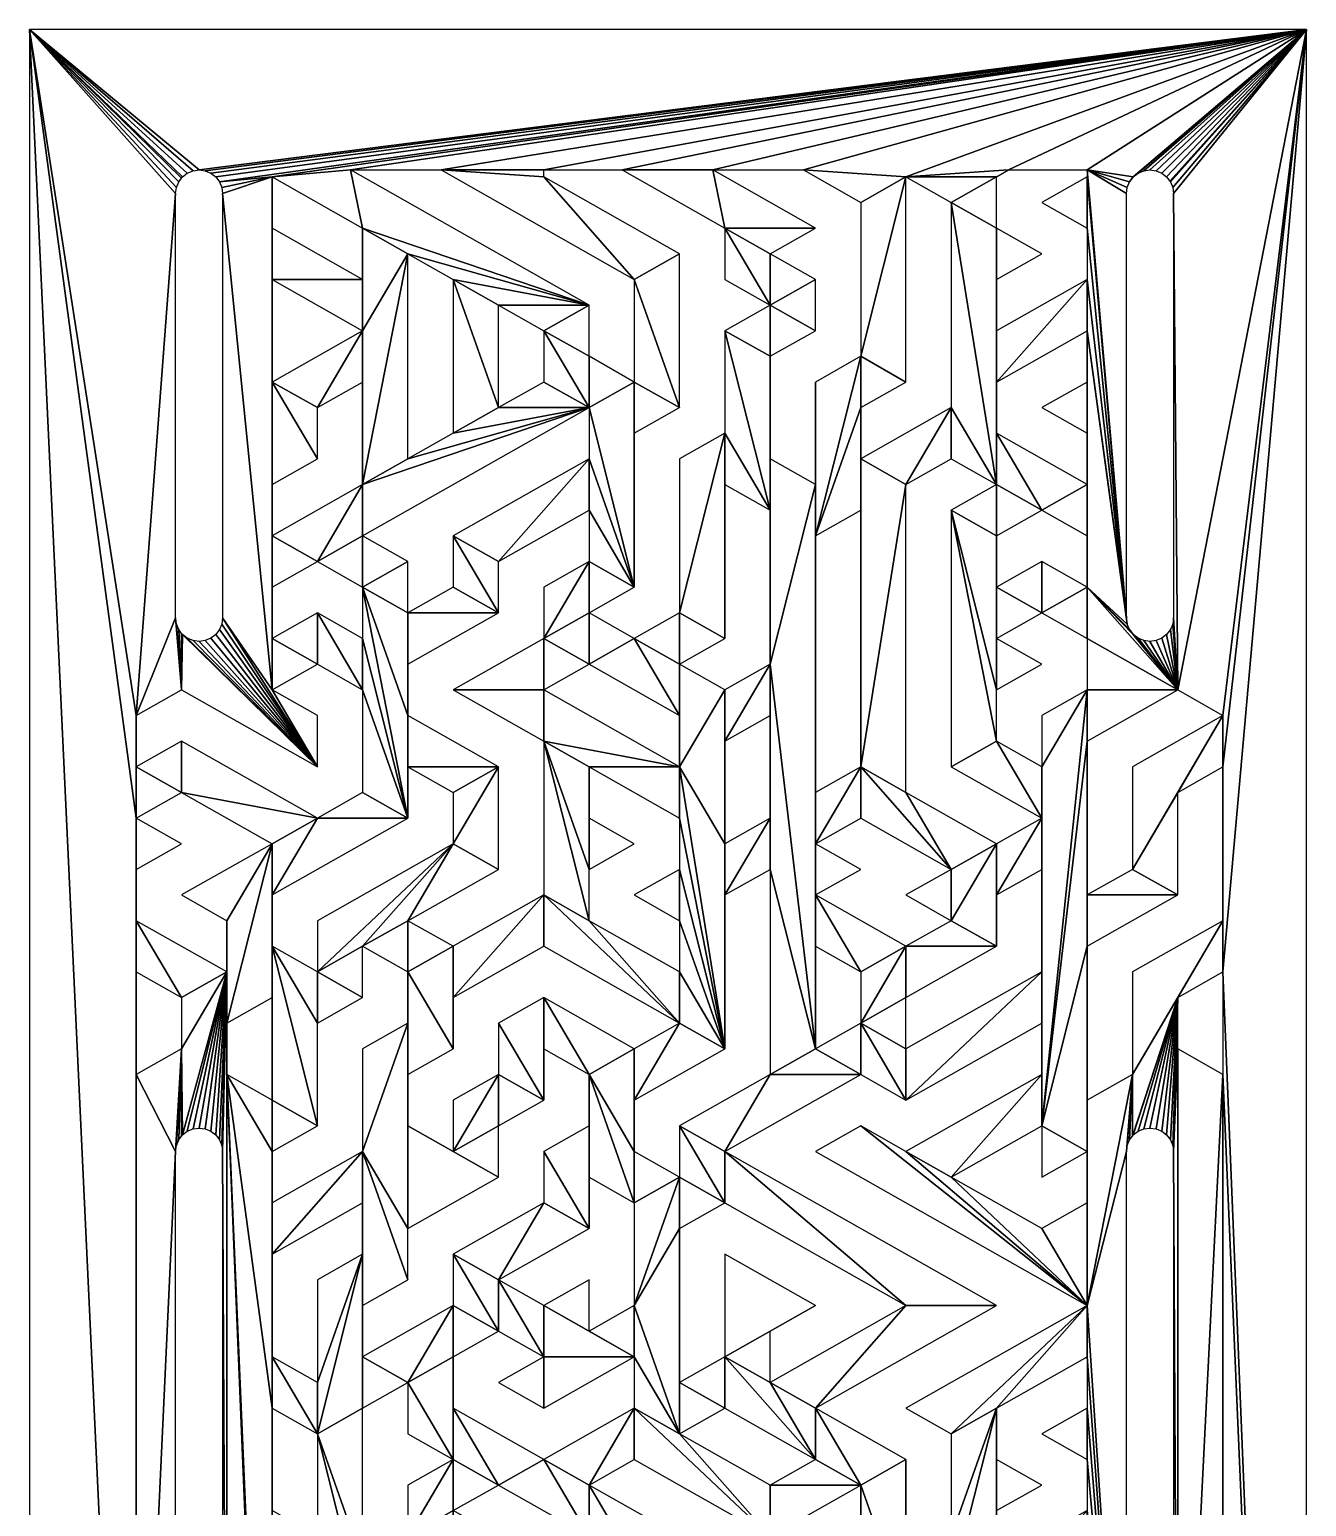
# Model space of a CAD drawing. Header units: millimetres. Extents: x 0 to 285, y 0 to 874.
# Drawn here: x 0 to 141, y 166.9 to 330 of the extents above; entities that cross this region are included whole.
import ezdxf

# ---------------------------------------------------------------- set-up
doc = ezdxf.new("R2010")
doc.units = ezdxf.units.MM
doc.layers.add('LAID_OUT_PANELS', color=134, linetype='CONTINUOUS')

# ---------------------------------------------------------------- blocks, each defined once
blk = doc.blocks.new('GROUP_4')
at = {"layer": 'LAID_OUT_PANELS'}
mesh = blk.add_polyface(dxfattribs=at)
corners = [(11.78, 112.57, 0), (11.78, 214.57, 0), (11.78, 106.91, 0), (11.78, 101.24, 0), (16.12, 206.07, 0), (16.12, 123.97, 0), (16.78, 115.41, 0), (16.21, 123.3, 0), (16.47, 122.67, 0), (16.78, 122.26, 0), (21.78, 112.57, 0), (16.88, 122.13, 0), (20.56, 122.13, 0), (20.97, 122.67, 0), (21.23, 123.3, 0), (21.32, 123.97, 0), (21.32, 206.07, 0), (21.78, 106.91, 0), (21.78, 225.91, 0), (26.78, 98.41, 0), (26.78, 109.74, 0), (26.78, 177.74, 0), (26.78, 132.41, 0), (26.78, 126.74, 0), (31.78, 129.57, 0), (26.78, 121.07, 0), (31.78, 123.91, 0), (36.78, 126.74, 0), (26.78, 160.74, 0), (26.78, 166.41, 0), (26.78, 143.74, 0), (26.78, 149.41, 0), (26.78, 155.07, 0), (31.78, 146.57, 0), (31.78, 152.24, 0), (26.78, 138.07, 0), (31.78, 140.91, 0), (31.78, 135.24, 0), (36.78, 143.74, 0), (36.78, 138.07, 0), (26.78, 92.74, 0), (21.78, 214.57, 0), (0, 0, 0), (11.78, 78.57, 0), (0, 330, 0), (11.78, 225.91, 0)]
mesh.append_faces([[corners[k] for k in face] for face in [(32, 33, 34)]], dxfattribs={"vtx0": -1})
mesh.append_faces([[corners[k] for k in face] for face in [(0, 1, 2), (4, 0, 5), (5, 6, 7), (7, 6, 8), (8, 6, 9), (9, 10, 11), (12, 10, 13), (13, 10, 14), (14, 10, 15), (15, 10, 16), (22, 23, 24), (23, 22, 25), (28, 31, 32), (33, 32, 31), (30, 35, 36), (36, 37, 38), (42, 43, 44)]], dxfattribs={"vtx0": -1, "vtx1": -1})
mesh.append_faces([[corners[k] for k in face] for face in [(2, 1, 3), (10, 17, 18), (19, 20, 21), (28, 29, 30), (29, 20, 22), (29, 22, 30), (17, 40, 41), (41, 40, 19), (20, 25, 22), (45, 43, 3)]], dxfattribs={"vtx0": -1, "vtx1": -1, "vtx2": -1})
mesh.append_faces([[corners[k] for k in face] for face in [(24, 23, 26), (24, 26, 27), (28, 30, 31), (20, 29, 21), (30, 22, 35), (36, 35, 37), (38, 37, 39)]], dxfattribs={"vtx0": -1, "vtx2": -1})
mesh = blk.add_polyface(dxfattribs=at)
corners = [(11.78, 242.91, 0), (11.78, 237.24, 0), (16.78, 240.07, 0), (11.78, 225.91, 0), (11.78, 231.57, 0), (11.78, 214.57, 0), (16.12, 206.07, 0), (16.78, 217.41, 0), (16.21, 206.75, 0), (16.47, 207.37, 0), (16.78, 207.78, 0), (16.88, 207.91, 0), (16.78, 223.07, 0), (21.78, 225.91, 0), (17.42, 208.32, 0), (18.05, 208.58, 0), (18.72, 208.67, 0), (19.39, 208.58, 0), (20.02, 208.32, 0), (20.56, 207.91, 0), (20.97, 207.37, 0), (21.23, 206.75, 0), (21.32, 206.07, 0), (31.78, 242.91, 0), (26.78, 240.07, 0), (26.78, 234.41, 0), (21.78, 231.57, 0), (16.78, 234.41, 0), (21.78, 220.24, 0), (26.78, 223.07, 0), (26.78, 211.74, 0), (26.78, 228.74, 0), (21.78, 214.57, 0), (26.78, 206.07, 0), (31.78, 208.91, 0), (31.78, 220.24, 0), (31.78, 225.91, 0), (36.78, 223.07, 0), (0, 330, 0), (11.78, 78.57, 0)]
mesh.append_faces([[corners[k] for k in face] for face in [(0, 1, 2), (26, 24, 27)]], dxfattribs={"vtx0": -1})
mesh.append_faces([[corners[k] for k in face] for face in [(1, 3, 4), (5, 6, 7), (12, 4, 3), (4, 12, 13), (25, 30, 31), (32, 33, 30), (31, 35, 36)]], dxfattribs={"vtx0": -1, "vtx1": -1})
mesh.append_faces([[corners[k] for k in face] for face in [(1, 0, 3), (13, 7, 11), (23, 24, 25), (24, 26, 28), (24, 30, 25), (30, 34, 31), (38, 39, 0)]], dxfattribs={"vtx0": -1, "vtx1": -1, "vtx2": -1})
mesh.append_faces([[corners[k] for k in face] for face in [(7, 6, 8), (7, 8, 9), (7, 9, 10), (7, 10, 11), (13, 12, 7), (13, 11, 14), (13, 14, 15), (13, 15, 16), (13, 16, 17), (13, 17, 18), (13, 18, 19), (13, 19, 20), (13, 20, 21), (13, 21, 22), (24, 28, 29), (24, 29, 30), (30, 33, 34), (31, 34, 35), (36, 35, 37)]], dxfattribs={"vtx0": -1, "vtx2": -1})
mesh = blk.add_polyface(dxfattribs=at)
corners = [(21.32, 265.02, 0), (26.78, 257.07, 0), (21.32, 311.89, 0), (26.78, 274.07, 0), (31.78, 271.24, 0), (36.78, 279.74, 0), (41.78, 282.57, 0), (41.78, 305.24, 0), (36.78, 308.07, 0), (35.45, 314.49, 0), (26.78, 313.74, 0), (61.78, 299.57, 0), (36.78, 296.74, 0), (26.78, 308.07, 0), (26.78, 302.41, 0), (36.78, 302.41, 0), (26.78, 291.07, 0), (26.78, 268.41, 0), (26.78, 262.74, 0), (26.78, 279.74, 0), (31.78, 282.57, 0), (31.78, 288.24, 0), (36.78, 291.07, 0), (18.72, 314.49, 0), (0, 330, 0), (18.05, 314.41, 0), (17.42, 314.15, 0), (16.88, 313.73, 0), (16.78, 313.6, 0), (16.47, 313.19, 0), (16.21, 312.57, 0), (16.12, 311.89, 0), (11.78, 254.24, 0), (11.78, 242.91, 0), (16.12, 265.02, 0), (20.97, 313.19, 0), (21.23, 312.57, 0)]
mesh.append_faces([[corners[k] for k in face] for face in [(0, 1, 2), (3, 4, 5), (8, 9, 10), (9, 8, 11), (13, 14, 15), (14, 13, 16), (15, 12, 8), (17, 10, 18), (10, 17, 13), (16, 21, 12), (23, 24, 25), (25, 24, 26), (26, 24, 27), (27, 24, 28), (28, 24, 29), (29, 24, 30), (30, 24, 31), (31, 32, 34)]], dxfattribs={"vtx0": -1, "vtx1": -1})
mesh.append_faces([[corners[k] for k in face] for face in [(7, 8, 12), (7, 12, 5), (13, 17, 3), (13, 19, 16), (31, 24, 32), (32, 24, 33), (10, 2, 1), (10, 1, 18)]], dxfattribs={"vtx0": -1, "vtx1": -1, "vtx2": -1})
mesh.append_faces([[corners[k] for k in face] for face in [(5, 6, 7), (15, 14, 12), (13, 3, 19), (16, 19, 20), (16, 20, 21), (12, 21, 22), (12, 22, 5), (10, 35, 36), (10, 36, 2)]], dxfattribs={"vtx0": -1, "vtx2": -1})
mesh = blk.add_polyface(dxfattribs=at)
corners = [(76.78, 308.07, 0), (75.45, 314.49, 0), (65.45, 314.49, 0), (61.78, 276.91, 0), (66.78, 268.41, 0), (61.78, 282.57, 0), (61.78, 288.24, 0), (36.78, 279.74, 0), (36.78, 274.07, 0), (41.78, 282.57, 0), (46.78, 285.41, 0), (51.78, 288.24, 0), (46.78, 302.41, 0), (56.78, 291.07, 0), (56.78, 296.74, 0), (61.78, 293.91, 0), (66.78, 291.07, 0), (66.78, 285.41, 0), (71.78, 288.24, 0), (66.78, 302.41, 0), (45.45, 314.49, 0), (56.78, 313.74, 0), (56.78, 314.49, 0), (71.78, 305.24, 0), (51.78, 271.24, 0), (46.78, 274.07, 0), (61.78, 299.57, 0), (36.78, 308.07, 0), (41.78, 305.24, 0), (51.78, 299.57, 0), (0, 330, 0), (18.72, 314.49, 0), (141, 330, 0), (19.39, 314.41, 0), (20.02, 314.15, 0), (20.56, 313.73, 0), (20.97, 313.19, 0), (26.78, 313.74, 0), (35.45, 314.49, 0)]
mesh.append_faces([[corners[k] for k in face] for face in [(0, 1, 2), (5, 4, 6), (9, 6, 10), (10, 11, 12), (11, 6, 13), (13, 6, 14), (15, 6, 16), (16, 18, 19), (21, 19, 23), (23, 19, 18), (29, 12, 11), (26, 14, 15), (30, 31, 32)]], dxfattribs={"vtx0": -1, "vtx1": -1})
mesh.append_faces([[corners[k] for k in face] for face in [(3, 4, 5), (7, 6, 9), (10, 6, 11), (14, 6, 15), (16, 6, 4), (26, 27, 28), (26, 12, 29), (32, 36, 37), (32, 37, 38)]], dxfattribs={"vtx0": -1, "vtx1": -1, "vtx2": -1})
mesh.append_faces([[corners[k] for k in face] for face in [(7, 8, 6), (16, 4, 17), (16, 17, 18), (20, 21, 22), (21, 20, 19), (24, 5, 25), (5, 24, 3), (26, 28, 12), (26, 29, 14), (32, 31, 33), (32, 33, 34), (32, 34, 35), (32, 35, 36)]], dxfattribs={"vtx0": -1, "vtx2": -1})
mesh = blk.add_polyface(dxfattribs=at)
corners = [(91.78, 288.24, 0), (91.78, 276.91, 0), (91.78, 282.57, 0), (96.78, 279.74, 0), (101.78, 288.24, 0), (101.78, 282.57, 0), (106.78, 279.74, 0), (101.78, 310.91, 0), (76.78, 285.41, 0), (76.78, 279.74, 0), (81.78, 276.91, 0), (76.78, 296.74, 0), (81.78, 293.91, 0), (81.78, 299.57, 0), (81.78, 282.57, 0), (86.78, 296.74, 0), (76.78, 308.07, 0), (76.78, 302.41, 0), (81.78, 305.24, 0), (86.78, 302.41, 0), (75.45, 314.49, 0), (86.78, 308.07, 0), (86.78, 291.07, 0), (86.78, 274.07, 0), (91.78, 293.91, 0), (96.78, 291.07, 0), (96.78, 313.74, 0), (106.78, 285.41, 0), (106.78, 296.74, 0), (141, 330, 0), (35.45, 314.49, 0), (45.45, 314.49, 0), (56.78, 314.49, 0), (65.45, 314.49, 0), (85.45, 314.49, 0), (91.78, 310.91, 0), (108.11, 314.49, 0), (106.78, 313.74, 0), (106.78, 308.07, 0), (106.78, 302.41, 0)]
mesh.append_faces([[corners[k] for k in face] for face in [(13, 16, 17)]], dxfattribs={"vtx0": -1})
mesh.append_faces([[corners[k] for k in face] for face in [(0, 1, 2), (2, 3, 4), (4, 6, 7), (8, 10, 11), (11, 12, 13), (12, 10, 14), (18, 13, 19), (19, 13, 15), (20, 16, 21), (21, 16, 18), (22, 23, 24), (36, 26, 37), (37, 7, 38)]], dxfattribs={"vtx0": -1, "vtx1": -1})
mesh.append_faces([[corners[k] for k in face] for face in [(11, 10, 12), (16, 13, 18), (24, 23, 0), (6, 27, 28), (29, 31, 32), (29, 33, 20), (38, 7, 6), (38, 6, 28)]], dxfattribs={"vtx0": -1, "vtx1": -1, "vtx2": -1})
mesh.append_faces([[corners[k] for k in face] for face in [(4, 3, 5), (4, 5, 6), (8, 9, 10), (13, 12, 15), (24, 0, 25), (24, 25, 26), (29, 30, 31), (29, 32, 33), (29, 20, 34), (26, 34, 35), (26, 35, 24), (37, 26, 7), (38, 28, 39)]], dxfattribs={"vtx0": -1, "vtx2": -1})
mesh = blk.add_polyface(dxfattribs=at)
corners = [(111.78, 305.24, 0), (106.78, 308.07, 0), (106.78, 302.41, 0), (106.78, 279.74, 0), (111.78, 276.91, 0), (106.78, 285.41, 0), (116.78, 279.74, 0), (116.78, 313.74, 0), (111.78, 310.91, 0), (116.78, 308.07, 0), (106.78, 296.74, 0), (106.78, 291.07, 0), (116.78, 302.41, 0), (116.78, 296.74, 0), (116.78, 285.41, 0), (116.78, 291.07, 0), (111.78, 288.24, 0), (116.78, 274.07, 0), (121.12, 265.02, 0), (116.78, 314.49, 0), (141, 330, 0), (85.45, 314.49, 0), (96.78, 313.74, 0), (108.11, 314.49, 0), (121.88, 313.73, 0), (121.47, 313.19, 0), (121.21, 312.57, 0), (121.12, 311.89, 0), (121.78, 313.6, 0), (122.42, 314.15, 0), (123.05, 314.41, 0), (123.72, 314.49, 0), (124.39, 314.41, 0), (125.02, 314.15, 0), (125.56, 313.73, 0), (125.92, 313.25, 0), (125.97, 313.19, 0), (126.23, 312.57, 0), (126.32, 311.89, 0), (126.78, 257.07, 0)]
mesh.append_faces([[corners[k] for k in face] for face in [(14, 15, 16), (24, 25, 28)]], dxfattribs={"vtx0": -1})
mesh.append_faces([[corners[k] for k in face] for face in [(5, 4, 6), (10, 11, 12), (11, 10, 5), (15, 14, 13), (12, 18, 9), (7, 18, 19), (25, 19, 26), (26, 19, 27), (27, 19, 18)]], dxfattribs={"vtx0": -1, "vtx1": -1})
mesh.append_faces([[corners[k] for k in face] for face in [(3, 4, 5), (13, 6, 17), (13, 18, 12), (9, 18, 7), (20, 21, 22), (20, 22, 23), (20, 19, 24), (24, 19, 25), (20, 38, 39)]], dxfattribs={"vtx0": -1, "vtx1": -1, "vtx2": -1})
mesh.append_faces([[corners[k] for k in face] for face in [(12, 11, 13), (13, 14, 6), (20, 23, 19), (20, 24, 29), (20, 29, 30), (20, 30, 31), (20, 31, 32), (20, 32, 33), (20, 33, 34), (20, 34, 35), (20, 35, 36), (20, 36, 37), (20, 37, 38)]], dxfattribs={"vtx0": -1, "vtx2": -1})
mesh.append_faces([[corners[k] for k in face] for face in [(0, 1, 2)]], dxfattribs={"vtx1": -1})
mesh.append_faces([[corners[k] for k in face] for face in [(7, 8, 9)]], dxfattribs={"vtx2": -1})
mesh = blk.add_polyface(dxfattribs=at)
corners = [(96.78, 172.07, 0), (96.78, 155.07, 0), (96.78, 160.74, 0), (101.78, 157.91, 0), (101.78, 163.57, 0), (96.78, 189.07, 0), (86.78, 177.74, 0), (106.78, 189.07, 0), (101.78, 203.24, 0), (111.78, 214.57, 0), (96.78, 206.07, 0), (111.78, 208.91, 0), (116.78, 206.07, 0), (111.78, 203.24, 0), (101.78, 174.91, 0), (116.78, 189.07, 0), (96.78, 177.74, 0), (106.78, 177.74, 0), (106.78, 149.41, 0), (116.78, 183.41, 0), (116.78, 177.74, 0), (111.78, 174.91, 0), (116.78, 172.07, 0), (106.78, 160.74, 0), (106.78, 172.07, 0), (106.78, 155.07, 0), (116.78, 166.41, 0), (116.78, 160.74, 0), (106.78, 166.41, 0), (111.78, 169.24, 0), (91.78, 208.91, 0), (86.78, 206.07, 0), (111.78, 197.57, 0), (116.78, 200.41, 0), (116.78, 211.74, 0), (121.78, 214.57, 0), (121.12, 206.07, 0), (121.12, 123.97, 0), (121.21, 206.75, 0), (141, 330, 0), (131.78, 225.91, 0), (141, 0), (126.32, 206.07, 0), (126.78, 115.41, 0), (126.78, 217.41, 0), (131.78, 214.57, 0)]
mesh.append_faces([[corners[k] for k in face] for face in [(12, 11, 13), (14, 15, 16), (24, 28, 29), (15, 30, 31)]], dxfattribs={"vtx0": -1})
mesh.append_faces([[corners[k] for k in face] for face in [(0, 1, 2), (2, 3, 4), (17, 23, 24), (23, 25, 26), (28, 24, 23), (30, 15, 10), (8, 15, 32), (32, 15, 33), (33, 15, 12), (34, 15, 35), (36, 15, 37), (39, 40, 41), (20, 37, 19), (44, 43, 45)]], dxfattribs={"vtx0": -1, "vtx1": -1})
mesh.append_faces([[corners[k] for k in face] for face in [(15, 14, 17), (17, 4, 3), (17, 3, 18), (18, 23, 17), (10, 15, 8), (12, 15, 34), (35, 15, 36), (19, 37, 15), (42, 43, 44)]], dxfattribs={"vtx0": -1, "vtx1": -1, "vtx2": -1})
mesh.append_faces([[corners[k] for k in face] for face in [(5, 6, 7), (8, 9, 10), (9, 8, 11), (17, 14, 4), (15, 17, 19), (26, 25, 27), (35, 36, 38)]], dxfattribs={"vtx0": -1, "vtx2": -1})
mesh.append_faces([[corners[k] for k in face] for face in [(20, 21, 22)]], dxfattribs={"vtx2": -1})
mesh = blk.add_polyface(dxfattribs=at)
corners = [(111.78, 259.91, 0), (106.78, 262.74, 0), (106.78, 257.07, 0), (106.78, 251.41, 0), (111.78, 242.91, 0), (111.78, 248.57, 0), (111.78, 237.24, 0), (116.78, 279.74, 0), (111.78, 276.91, 0), (116.78, 274.07, 0), (116.78, 296.74, 0), (116.78, 268.41, 0), (106.78, 268.41, 0), (111.78, 265.57, 0), (111.78, 271.24, 0), (116.78, 262.74, 0), (116.78, 257.07, 0), (111.78, 254.24, 0), (116.78, 251.41, 0), (126.78, 257.07, 0), (121.88, 263.18, 0), (121.47, 263.72, 0), (121.21, 264.34, 0), (121.12, 265.02, 0), (121.78, 263.31, 0), (122.42, 262.77, 0), (123.05, 262.51, 0), (123.72, 262.42, 0), (124.39, 262.51, 0), (125.02, 262.77, 0), (125.56, 263.18, 0), (125.97, 263.72, 0), (126.23, 264.34, 0), (126.32, 265.02, 0), (126.32, 311.89, 0), (121.78, 237.24, 0), (131.78, 254.24, 0), (121.78, 248.57, 0), (126.78, 245.74, 0), (131.78, 248.57, 0), (141, 330, 0), (131.78, 225.91, 0)]
mesh.append_faces([[corners[k] for k in face] for face in [(5, 16, 17), (21, 20, 24), (35, 36, 37)]], dxfattribs={"vtx0": -1})
mesh.append_faces([[corners[k] for k in face] for face in [(3, 4, 5), (12, 13, 14), (14, 13, 11), (16, 19, 15), (20, 19, 25), (25, 19, 26), (26, 19, 27), (27, 19, 28), (28, 19, 29), (29, 19, 30), (30, 19, 31), (31, 19, 32), (32, 19, 33), (33, 19, 34)]], dxfattribs={"vtx0": -1, "vtx1": -1})
mesh.append_faces([[corners[k] for k in face] for face in [(5, 4, 6), (15, 19, 11), (11, 19, 20), (11, 20, 21), (11, 22, 10), (36, 35, 38), (40, 36, 39), (40, 39, 41)]], dxfattribs={"vtx0": -1, "vtx1": -1, "vtx2": -1})
mesh.append_faces([[corners[k] for k in face] for face in [(7, 8, 9), (10, 9, 11), (12, 1, 13), (11, 13, 15), (16, 18, 19), (11, 21, 22), (10, 22, 23), (36, 38, 39), (40, 19, 36)]], dxfattribs={"vtx0": -1, "vtx2": -1})
mesh.append_faces([[corners[k] for k in face] for face in [(0, 1, 2)]], dxfattribs={"vtx1": -1})
mesh = blk.add_polyface(dxfattribs=at)
corners = [(91.78, 276.91, 0), (91.78, 288.24, 0), (86.78, 274.07, 0), (91.78, 282.57, 0), (91.78, 248.57, 0), (96.78, 279.74, 0), (96.78, 245.74, 0), (81.78, 242.91, 0), (81.78, 237.24, 0), (81.78, 254.24, 0), (76.78, 257.07, 0), (71.78, 248.57, 0), (76.78, 240.07, 0), (76.78, 251.41, 0), (81.78, 259.91, 0), (71.78, 265.57, 0), (76.78, 285.41, 0), (71.78, 282.57, 0), (76.78, 262.74, 0), (76.78, 279.74, 0), (81.78, 282.57, 0), (81.78, 276.91, 0), (86.78, 279.74, 0), (86.78, 217.41, 0), (86.78, 228.74, 0), (86.78, 291.07, 0), (86.78, 234.41, 0), (86.78, 245.74, 0), (101.78, 248.57, 0), (106.78, 251.41, 0), (101.78, 276.91, 0), (111.78, 242.91, 0), (106.78, 257.07, 0), (106.78, 274.07, 0), (106.78, 262.74, 0), (86.78, 240.07, 0), (91.78, 242.91, 0), (101.78, 237.24, 0), (106.78, 240.07, 0), (106.78, 279.74, 0), (111.78, 276.91, 0), (106.78, 268.41, 0)]
mesh.append_faces([[corners[k] for k in face] for face in [(15, 16, 17)]], dxfattribs={"vtx0": -1})
mesh.append_faces([[corners[k] for k in face] for face in [(0, 1, 2), (5, 4, 6), (7, 8, 9), (10, 13, 14), (14, 20, 21), (20, 14, 22), (22, 24, 25), (28, 29, 30), (6, 37, 38)]], dxfattribs={"vtx0": -1, "vtx1": -1})
mesh.append_faces([[corners[k] for k in face] for face in [(3, 4, 5), (10, 11, 12), (14, 9, 8), (16, 15, 18), (22, 14, 23), (25, 24, 26), (25, 26, 27), (30, 32, 33), (33, 32, 34), (4, 37, 6)]], dxfattribs={"vtx0": -1, "vtx1": -1, "vtx2": -1})
mesh.append_faces([[corners[k] for k in face] for face in [(3, 0, 4), (10, 12, 13), (14, 13, 9), (16, 18, 19), (22, 23, 24), (25, 27, 2), (29, 28, 31), (30, 29, 32), (35, 4, 27), (4, 35, 36), (4, 36, 37), (33, 39, 30), (39, 33, 40), (34, 41, 33)]], dxfattribs={"vtx0": -1, "vtx2": -1})
mesh = blk.add_polyface(dxfattribs=at)
corners = [(16.78, 257.07, 0), (16.12, 265.02, 0), (11.78, 254.24, 0), (16.21, 264.34, 0), (16.47, 263.72, 0), (16.78, 263.31, 0), (16.88, 263.18, 0), (31.78, 248.57, 0), (17.42, 262.77, 0), (18.05, 262.51, 0), (18.72, 262.42, 0), (19.39, 262.51, 0), (20.02, 262.77, 0), (20.56, 263.18, 0), (20.97, 263.72, 0), (21.23, 264.34, 0), (21.32, 265.02, 0), (26.78, 257.07, 0), (31.78, 254.24, 0), (31.78, 271.24, 0), (26.78, 274.07, 0), (26.78, 268.41, 0), (36.78, 279.74, 0), (36.78, 274.07, 0), (16.78, 245.74, 0), (11.78, 248.57, 0), (11.78, 242.91, 0), (16.78, 251.41, 0), (31.78, 242.91, 0), (26.78, 240.07, 0), (26.78, 234.41, 0), (41.78, 242.91, 0), (36.78, 245.74, 0), (36.78, 257.07, 0), (36.78, 262.74, 0), (36.78, 268.41, 0), (31.78, 259.91, 0), (26.78, 262.74, 0), (31.78, 265.57, 0)]
mesh.append_faces([[corners[k] for k in face] for face in [(17, 7, 18)]], dxfattribs={"vtx0": -1})
mesh.append_faces([[corners[k] for k in face] for face in [(0, 1, 2), (1, 0, 3), (3, 0, 4), (4, 0, 5), (5, 0, 6), (6, 7, 8), (8, 7, 9), (9, 7, 10), (10, 7, 11), (11, 7, 12), (12, 7, 13), (13, 7, 14), (14, 7, 15), (15, 7, 16), (19, 20, 21), (24, 25, 26), (25, 24, 27), (27, 24, 28), (28, 31, 32), (32, 31, 33), (34, 31, 35), (36, 37, 17), (37, 36, 38), (38, 33, 34), (35, 23, 19), (2, 26, 25)]], dxfattribs={"vtx0": -1, "vtx1": -1})
mesh.append_faces([[corners[k] for k in face] for face in [(16, 7, 17), (22, 19, 23), (33, 31, 34)]], dxfattribs={"vtx0": -1, "vtx1": -1, "vtx2": -1})
mesh.append_faces([[corners[k] for k in face] for face in [(6, 0, 7), (28, 24, 29), (28, 30, 31), (38, 36, 33)]], dxfattribs={"vtx0": -1, "vtx2": -1})
mesh = blk.add_polyface(dxfattribs=at)
corners = [(71.78, 248.57, 0), (71.78, 259.91, 0), (71.78, 254.24, 0), (76.78, 257.07, 0), (51.78, 265.57, 0), (41.78, 265.57, 0), (41.78, 259.91, 0), (46.78, 268.41, 0), (46.78, 274.07, 0), (51.78, 271.24, 0), (56.78, 262.74, 0), (61.78, 271.24, 0), (56.78, 268.41, 0), (61.78, 265.57, 0), (66.78, 268.41, 0), (61.78, 276.91, 0), (36.78, 268.41, 0), (41.78, 242.91, 0), (41.78, 254.24, 0), (41.78, 248.57, 0), (51.78, 248.57, 0), (46.78, 245.74, 0), (46.78, 240.07, 0), (51.78, 237.24, 0), (36.78, 274.07, 0), (41.78, 271.24, 0), (56.78, 257.07, 0), (46.78, 257.07, 0), (61.78, 259.91, 0), (66.78, 262.74, 0), (71.78, 265.57, 0), (76.78, 262.74, 0), (56.78, 251.41, 0), (61.78, 248.57, 0), (61.78, 237.24, 0), (61.78, 242.91, 0), (71.78, 242.91, 0), (61.78, 231.57, 0)]
mesh.append_faces([[corners[k] for k in face] for face in [(10, 11, 12)]], dxfattribs={"vtx0": -1})
mesh.append_faces([[corners[k] for k in face] for face in [(0, 1, 2), (1, 0, 3), (4, 5, 6), (5, 4, 7), (7, 4, 8), (11, 14, 15), (20, 22, 23), (24, 16, 25), (25, 16, 5), (13, 28, 29), (29, 1, 30), (32, 26, 27), (26, 32, 0), (33, 34, 35)]], dxfattribs={"vtx0": -1, "vtx1": -1})
mesh.append_faces([[corners[k] for k in face] for face in [(11, 10, 13), (16, 17, 18), (5, 16, 18), (10, 28, 13), (29, 2, 1), (0, 32, 33), (33, 32, 34)]], dxfattribs={"vtx0": -1, "vtx1": -1, "vtx2": -1})
mesh.append_faces([[corners[k] for k in face] for face in [(8, 4, 9), (11, 13, 14), (18, 17, 19), (19, 20, 18), (20, 19, 21), (20, 21, 22), (5, 18, 6), (26, 10, 27), (10, 26, 28), (29, 28, 2), (30, 1, 31), (0, 33, 36), (32, 37, 34)]], dxfattribs={"vtx0": -1, "vtx2": -1})
mesh = blk.add_polyface(dxfattribs=at)
corners = [(66.78, 217.41, 0), (66.78, 206.07, 0), (66.78, 211.74, 0), (71.78, 220.24, 0), (76.78, 217.41, 0), (71.78, 225.91, 0), (71.78, 231.57, 0), (71.78, 237.24, 0), (71.78, 242.91, 0), (71.78, 248.57, 0), (76.78, 240.07, 0), (76.78, 234.41, 0), (81.78, 242.91, 0), (81.78, 237.24, 0), (86.78, 234.41, 0), (86.78, 240.07, 0), (86.78, 245.74, 0), (91.78, 237.24, 0), (101.78, 231.57, 0), (101.78, 237.24, 0), (96.78, 234.41, 0), (91.78, 225.91, 0), (86.78, 228.74, 0), (96.78, 228.74, 0), (91.78, 220.24, 0), (96.78, 223.07, 0), (96.78, 217.41, 0), (106.78, 228.74, 0), (106.78, 240.07, 0), (71.78, 208.91, 0), (76.78, 206.07, 0), (81.78, 214.57, 0), (91.78, 214.57, 0), (86.78, 217.41, 0), (81.78, 259.91, 0), (96.78, 211.74, 0), (111.78, 225.91, 0), (66.78, 234.41, 0), (61.78, 231.57, 0)]
mesh.append_faces([[corners[k] for k in face] for face in [(15, 14, 17), (18, 19, 20)]], dxfattribs={"vtx0": -1})
mesh.append_faces([[corners[k] for k in face] for face in [(0, 2, 3), (5, 4, 6), (7, 4, 8), (10, 11, 12), (21, 14, 22), (14, 21, 23), (25, 24, 26), (23, 27, 18), (29, 30, 31), (31, 33, 13), (33, 32, 24), (26, 35, 36), (38, 3, 5)]], dxfattribs={"vtx0": -1, "vtx1": -1})
mesh.append_faces([[corners[k] for k in face] for face in [(3, 4, 5), (6, 4, 7), (8, 4, 9), (9, 4, 10), (14, 15, 16), (23, 24, 25), (28, 19, 18), (28, 18, 27), (31, 32, 33), (13, 33, 34), (24, 35, 26)]], dxfattribs={"vtx0": -1, "vtx1": -1, "vtx2": -1})
mesh.append_faces([[corners[k] for k in face] for face in [(0, 1, 2), (3, 2, 4), (10, 4, 11), (12, 11, 13), (23, 21, 24), (23, 25, 27), (31, 30, 32), (24, 32, 35)]], dxfattribs={"vtx0": -1, "vtx2": -1})
mesh.append_faces([[corners[k] for k in face] for face in [(7, 37, 6)]], dxfattribs={"vtx2": -1})
mesh = blk.add_polyface(dxfattribs=at)
corners = [(111.78, 214.57, 0), (111.78, 208.91, 0), (111.78, 220.24, 0), (111.78, 225.91, 0), (111.78, 237.24, 0), (111.78, 248.57, 0), (116.78, 206.07, 0), (116.78, 228.74, 0), (116.78, 211.74, 0), (106.78, 240.07, 0), (106.78, 228.74, 0), (106.78, 234.41, 0), (111.78, 242.91, 0), (96.78, 211.74, 0), (121.78, 214.57, 0), (121.21, 206.75, 0), (121.47, 207.37, 0), (121.78, 207.78, 0), (116.78, 257.07, 0), (116.78, 251.41, 0), (116.78, 234.41, 0), (126.78, 234.41, 0), (121.78, 237.24, 0), (126.78, 245.74, 0), (131.78, 231.57, 0), (121.78, 225.91, 0), (126.78, 223.07, 0), (121.88, 207.91, 0), (122.42, 208.32, 0), (123.05, 208.58, 0), (123.72, 208.67, 0), (124.39, 208.58, 0), (125.02, 208.32, 0), (125.56, 207.91, 0), (125.97, 207.37, 0), (126.23, 206.75, 0), (126.32, 206.07, 0), (126.78, 217.41, 0), (131.78, 225.91, 0), (131.78, 248.57, 0)]
mesh.append_faces([[corners[k] for k in face] for face in [(14, 24, 25)]], dxfattribs={"vtx0": -1})
mesh.append_faces([[corners[k] for k in face] for face in [(0, 1, 2), (3, 1, 4), (7, 6, 8), (9, 11, 12), (19, 7, 20), (21, 20, 7), (20, 21, 22), (26, 36, 37), (24, 38, 39)]], dxfattribs={"vtx0": -1, "vtx1": -1})
mesh.append_faces([[corners[k] for k in face] for face in [(2, 1, 3), (4, 1, 5), (1, 6, 7), (18, 5, 1), (18, 1, 19), (19, 1, 7), (24, 14, 26), (26, 14, 17)]], dxfattribs={"vtx0": -1, "vtx1": -1, "vtx2": -1})
mesh.append_faces([[corners[k] for k in face] for face in [(9, 10, 11), (12, 11, 4), (3, 13, 2), (14, 15, 16), (14, 16, 17), (22, 21, 23), (26, 17, 27), (26, 27, 28), (26, 28, 29), (26, 29, 30), (26, 30, 31), (26, 31, 32), (26, 32, 33), (26, 33, 34), (26, 34, 35), (26, 35, 36), (24, 26, 38)]], dxfattribs={"vtx0": -1, "vtx2": -1})
mesh = blk.add_polyface(dxfattribs=at)
corners = [(46.78, 206.07, 0), (51.78, 214.57, 0), (46.78, 211.74, 0), (51.78, 208.91, 0), (51.78, 203.24, 0), (56.78, 211.74, 0), (51.78, 220.24, 0), (56.78, 223.07, 0), (56.78, 217.41, 0), (61.78, 214.57, 0), (66.78, 217.41, 0), (66.78, 206.07, 0), (66.78, 240.07, 0), (61.78, 242.91, 0), (61.78, 237.24, 0), (31.78, 225.91, 0), (46.78, 240.07, 0), (31.78, 231.57, 0), (36.78, 228.74, 0), (36.78, 223.07, 0), (41.78, 231.57, 0), (51.78, 237.24, 0), (41.78, 225.91, 0), (46.78, 228.74, 0), (41.78, 208.91, 0), (61.78, 208.91, 0), (61.78, 197.57, 0), (61.78, 203.24, 0), (66.78, 200.41, 0), (36.78, 206.07, 0), (41.78, 220.24, 0), (36.78, 217.41, 0), (41.78, 197.57, 0), (41.78, 214.57, 0), (46.78, 217.41, 0), (46.78, 223.07, 0), (56.78, 234.41, 0), (56.78, 228.74, 0), (71.78, 220.24, 0), (61.78, 231.57, 0), (56.78, 251.41, 0)]
mesh.append_faces([[corners[k] for k in face] for face in [(0, 1, 2), (15, 16, 17), (29, 30, 31)]], dxfattribs={"vtx0": -1})
mesh.append_faces([[corners[k] for k in face] for face in [(3, 0, 4), (1, 5, 6), (6, 5, 7), (7, 9, 10), (18, 15, 19), (22, 20, 18), (20, 22, 23), (24, 4, 0), (25, 26, 9), (30, 33, 22), (23, 35, 36), (36, 39, 40)]], dxfattribs={"vtx0": -1, "vtx1": -1})
mesh.append_faces([[corners[k] for k in face] for face in [(1, 0, 3), (10, 9, 11), (16, 15, 18), (16, 18, 20), (9, 28, 11), (30, 29, 32), (30, 32, 24), (22, 34, 23), (36, 38, 39)]], dxfattribs={"vtx0": -1, "vtx1": -1, "vtx2": -1})
mesh.append_faces([[corners[k] for k in face] for face in [(1, 3, 5), (7, 5, 8), (7, 8, 9), (16, 20, 21), (9, 27, 28), (30, 24, 33), (22, 33, 34), (23, 34, 35), (36, 35, 37), (36, 37, 38)]], dxfattribs={"vtx0": -1, "vtx2": -1})
mesh.append_faces([[corners[k] for k in face] for face in [(12, 13, 14)]], dxfattribs={"vtx1": -1})
mesh = blk.add_polyface(dxfattribs=at)
corners = [(16.12, 206.07, 0), (11.78, 214.57, 0), (11.78, 112.57, 0), (21.78, 225.91, 0), (21.78, 106.91, 0), (21.78, 231.57, 0), (21.32, 206.07, 0), (21.78, 112.57, 0), (26.78, 166.41, 0), (26.78, 160.74, 0), (31.78, 163.57, 0), (36.78, 155.07, 0), (31.78, 174.91, 0), (36.78, 160.74, 0), (36.78, 177.74, 0), (41.78, 163.57, 0), (41.78, 157.91, 0), (21.78, 220.24, 0), (26.78, 183.41, 0), (26.78, 177.74, 0), (31.78, 180.57, 0), (26.78, 206.07, 0), (21.78, 214.57, 0), (26.78, 98.41, 0), (26.78, 200.41, 0), (36.78, 194.74, 0), (31.78, 191.91, 0), (36.78, 183.41, 0), (36.78, 189.07, 0), (26.78, 194.74, 0), (36.78, 206.07, 0), (36.78, 200.41, 0), (41.78, 191.91, 0), (41.78, 197.57, 0), (41.78, 180.57, 0), (46.78, 189.07, 0), (11.78, 242.91, 0), (11.78, 78.57, 0), (11.78, 225.91, 0), (11.78, 101.24, 0)]
mesh.append_faces([[corners[k] for k in face] for face in [(20, 25, 26)]], dxfattribs={"vtx0": -1})
mesh.append_faces([[corners[k] for k in face] for face in [(3, 4, 5), (8, 9, 10), (10, 11, 12), (13, 11, 15), (12, 18, 19), (18, 12, 20), (21, 18, 24), (29, 24, 18), (24, 29, 30), (34, 27, 14), (27, 34, 35), (38, 39, 1)]], dxfattribs={"vtx0": -1, "vtx1": -1})
mesh.append_faces([[corners[k] for k in face] for face in [(0, 1, 2), (3, 6, 7), (12, 11, 13), (15, 11, 16), (17, 5, 4), (21, 22, 19), (19, 22, 23), (21, 19, 18), (25, 20, 12), (25, 12, 14), (25, 14, 27), (30, 25, 28), (36, 37, 38)]], dxfattribs={"vtx0": -1, "vtx1": -1, "vtx2": -1})
mesh.append_faces([[corners[k] for k in face] for face in [(10, 9, 11), (12, 13, 14), (25, 27, 28), (30, 29, 31), (30, 31, 25), (30, 28, 32), (30, 32, 33), (4, 22, 17)]], dxfattribs={"vtx0": -1, "vtx2": -1})
mesh = blk.add_polyface(dxfattribs=at)
corners = [(101.78, 129.57, 0), (96.78, 121.07, 0), (101.78, 123.91, 0), (111.78, 123.91, 0), (106.78, 121.07, 0), (106.78, 115.41, 0), (106.78, 160.74, 0), (106.78, 149.41, 0), (106.78, 155.07, 0), (116.78, 155.07, 0), (111.78, 152.24, 0), (116.78, 149.41, 0), (101.78, 152.24, 0), (101.78, 146.57, 0), (116.78, 138.07, 0), (101.78, 157.91, 0), (116.78, 143.74, 0), (96.78, 138.07, 0), (101.78, 135.24, 0), (101.78, 140.91, 0), (116.78, 132.41, 0), (116.78, 126.74, 0), (131.78, 214.57, 0), (141, 0), (131.78, 225.91, 0), (116.78, 121.07, 0), (121.78, 118.24, 0), (116.78, 160.74, 0), (121.12, 123.97, 0), (116.78, 166.41, 0), (116.78, 172.07, 0), (116.78, 177.74, 0), (121.17, 123.56, 0), (121.21, 123.3, 0), (121.47, 122.67, 0), (121.78, 122.26, 0), (125.56, 122.13, 0), (126.78, 115.41, 0), (125.97, 122.67, 0), (126.23, 123.3, 0), (126.32, 123.97, 0), (126.32, 206.07, 0), (131.78, 106.91, 0), (131.78, 101.24, 0)]
mesh.append_faces([[corners[k] for k in face] for face in [(0, 2, 3), (3, 2, 4), (4, 2, 5), (12, 7, 15), (7, 14, 16), (17, 18, 19), (19, 18, 20), (22, 23, 24), (25, 26, 21), (20, 26, 14), (16, 26, 11), (9, 26, 27), (29, 28, 30), (28, 26, 32), (32, 26, 33), (33, 26, 34), (34, 26, 35), (36, 37, 38), (38, 37, 39), (39, 37, 40), (40, 37, 41)]], dxfattribs={"vtx0": -1, "vtx1": -1})
mesh.append_faces([[corners[k] for k in face] for face in [(12, 14, 7), (21, 26, 20), (14, 26, 16), (11, 26, 9), (27, 26, 28), (27, 28, 29), (30, 28, 31), (22, 37, 42)]], dxfattribs={"vtx0": -1, "vtx1": -1, "vtx2": -1})
mesh.append_faces([[corners[k] for k in face] for face in [(0, 1, 2), (6, 7, 8), (12, 13, 14), (20, 18, 21), (22, 42, 43)]], dxfattribs={"vtx0": -1, "vtx2": -1})
mesh.append_faces([[corners[k] for k in face] for face in [(9, 10, 11)]], dxfattribs={"vtx2": -1})
mesh = blk.add_polyface(dxfattribs=at)
corners = [(41.78, 163.57, 0), (46.78, 172.07, 0), (41.78, 169.24, 0), (46.78, 166.41, 0), (51.78, 169.24, 0), (46.78, 177.74, 0), (56.78, 172.07, 0), (61.78, 163.57, 0), (61.78, 169.24, 0), (66.78, 177.74, 0), (56.78, 183.41, 0), (51.78, 191.91, 0), (51.78, 186.24, 0), (56.78, 189.07, 0), (41.78, 157.91, 0), (46.78, 160.74, 0), (56.78, 160.74, 0), (51.78, 157.91, 0), (51.78, 203.24, 0), (41.78, 208.91, 0), (41.78, 197.57, 0), (41.78, 180.57, 0), (41.78, 174.91, 0), (46.78, 183.41, 0), (46.78, 189.07, 0), (46.78, 194.74, 0), (56.78, 200.41, 0), (61.78, 197.57, 0), (56.78, 206.07, 0), (61.78, 208.91, 0), (61.78, 214.57, 0), (61.78, 203.24, 0), (56.78, 155.07, 0), (61.78, 157.91, 0), (66.78, 160.74, 0), (56.78, 177.74, 0), (51.78, 180.57, 0), (66.78, 183.41, 0), (61.78, 186.24, 0), (61.78, 191.91, 0)]
mesh.append_faces([[corners[k] for k in face] for face in [(0, 1, 2), (1, 21, 22), (35, 10, 36), (13, 38, 39)]], dxfattribs={"vtx0": -1})
mesh.append_faces([[corners[k] for k in face] for face in [(5, 4, 6), (6, 8, 9), (10, 11, 12), (11, 10, 13), (3, 15, 16), (18, 19, 20), (23, 1, 5), (24, 12, 25), (25, 11, 26), (26, 27, 28), (28, 27, 29), (16, 32, 7)]], dxfattribs={"vtx0": -1, "vtx1": -1})
mesh.append_faces([[corners[k] for k in face] for face in [(1, 0, 3), (1, 4, 5), (6, 7, 8), (0, 15, 3), (21, 1, 23), (24, 21, 23), (25, 12, 11), (7, 34, 8), (10, 37, 13), (13, 37, 38)]], dxfattribs={"vtx0": -1, "vtx1": -1, "vtx2": -1})
mesh.append_faces([[corners[k] for k in face] for face in [(1, 3, 4), (6, 4, 7), (0, 14, 15), (16, 15, 17), (24, 23, 12), (26, 11, 27), (30, 27, 31), (7, 33, 34), (10, 35, 37)]], dxfattribs={"vtx0": -1, "vtx2": -1})
mesh = blk.add_polyface(dxfattribs=at)
corners = [(106.78, 87.07, 0), (111.78, 89.91, 0), (111.78, 95.57, 0), (116.78, 81.41, 0), (116.78, 87.07, 0), (116.78, 98.41, 0), (116.78, 104.07, 0), (111.78, 101.24, 0), (131.78, 106.91, 0), (121.78, 106.91, 0), (126.78, 109.74, 0), (126.78, 115.41, 0), (131.78, 101.24, 0), (141, 0), (131.78, 214.57, 0), (116.78, 115.41, 0), (116.78, 121.07, 0), (111.78, 118.24, 0), (121.78, 118.24, 0), (121.78, 122.26, 0), (121.88, 122.13, 0), (122.42, 121.72, 0), (123.05, 121.46, 0), (123.72, 121.37, 0), (124.39, 121.46, 0), (125.02, 121.72, 0), (125.56, 122.13, 0), (131.78, 95.57, 0), (126.78, 98.41, 0), (131.78, 72.91, 0), (101.78, 106.91, 0), (101.78, 101.24, 0), (106.78, 98.41, 0), (121.78, 89.91, 0), (126.78, 92.74, 0), (121.88, 65.81, 0), (101.78, 118.24, 0), (101.78, 112.57, 0), (106.78, 115.41, 0), (101.78, 123.91, 0), (116.78, 109.74, 0), (121.78, 112.57, 0)]
mesh.append_faces([[corners[k] for k in face] for face in [(1, 3, 4), (15, 16, 17), (27, 12, 28)]], dxfattribs={"vtx0": -1})
mesh.append_faces([[corners[k] for k in face] for face in [(9, 8, 10), (10, 8, 11), (19, 11, 20), (20, 11, 21), (21, 11, 22), (22, 11, 23), (23, 11, 24), (24, 11, 25), (25, 11, 26), (30, 31, 7), (5, 33, 34), (36, 38, 39), (38, 6, 40), (40, 6, 41), (41, 6, 9)]], dxfattribs={"vtx0": -1, "vtx1": -1})
mesh.append_faces([[corners[k] for k in face] for face in [(6, 8, 9), (12, 13, 14), (7, 0, 2), (7, 33, 5), (34, 33, 35), (36, 6, 38)]], dxfattribs={"vtx0": -1, "vtx1": -1, "vtx2": -1})
mesh.append_faces([[corners[k] for k in face] for face in [(0, 1, 2), (1, 0, 3), (5, 6, 7), (6, 5, 8), (16, 15, 18), (19, 18, 11), (12, 27, 29), (7, 31, 32), (7, 32, 0), (7, 2, 33), (36, 37, 6)]], dxfattribs={"vtx0": -1, "vtx2": -1})
mesh = blk.add_polyface(dxfattribs=at)
corners = [(91.78, 163.57, 0), (91.78, 157.91, 0), (91.78, 169.24, 0), (96.78, 155.07, 0), (96.78, 172.07, 0), (66.78, 177.74, 0), (61.78, 169.24, 0), (66.78, 172.07, 0), (81.78, 163.57, 0), (71.78, 174.91, 0), (66.78, 183.41, 0), (66.78, 189.07, 0), (71.78, 197.57, 0), (81.78, 169.24, 0), (86.78, 172.07, 0), (86.78, 177.74, 0), (71.78, 180.57, 0), (76.78, 177.74, 0), (76.78, 183.41, 0), (81.78, 180.57, 0), (96.78, 189.07, 0), (76.78, 206.07, 0), (76.78, 200.41, 0), (106.78, 189.07, 0), (66.78, 206.07, 0), (66.78, 200.41, 0), (71.78, 203.24, 0), (71.78, 208.91, 0), (86.78, 189.07, 0), (76.78, 194.74, 0), (81.78, 186.24, 0), (66.78, 160.74, 0), (81.78, 157.91, 0), (61.78, 186.24, 0)]
mesh.append_faces([[corners[k] for k in face] for face in [(18, 28, 29)]], dxfattribs={"vtx0": -1})
mesh.append_faces([[corners[k] for k in face] for face in [(0, 1, 2), (5, 9, 10), (9, 8, 13), (13, 2, 14), (15, 2, 4), (16, 17, 18), (19, 15, 20), (20, 21, 22), (21, 20, 23), (24, 25, 26), (26, 22, 27), (28, 18, 30), (30, 18, 19), (6, 31, 32), (33, 10, 11)]], dxfattribs={"vtx0": -1, "vtx1": -1})
mesh.append_faces([[corners[k] for k in face] for face in [(2, 3, 4), (5, 8, 9), (10, 9, 11), (11, 9, 12), (14, 2, 15), (18, 14, 19), (19, 14, 15), (26, 11, 12), (27, 22, 21)]], dxfattribs={"vtx0": -1, "vtx1": -1, "vtx2": -1})
mesh.append_faces([[corners[k] for k in face] for face in [(2, 1, 3), (5, 6, 7), (5, 7, 8), (13, 8, 2), (9, 16, 12), (16, 9, 17), (18, 17, 14), (26, 25, 11), (26, 12, 22)]], dxfattribs={"vtx0": -1, "vtx2": -1})

msp = doc.modelspace()

# ---------------------------------------------------------------- block references
at = {"layer": 'LAID_OUT_PANELS'}
msp.add_blockref('GROUP_4', (0, 0, 2), dxfattribs=at)

doc.saveas('drawing.dxf')
